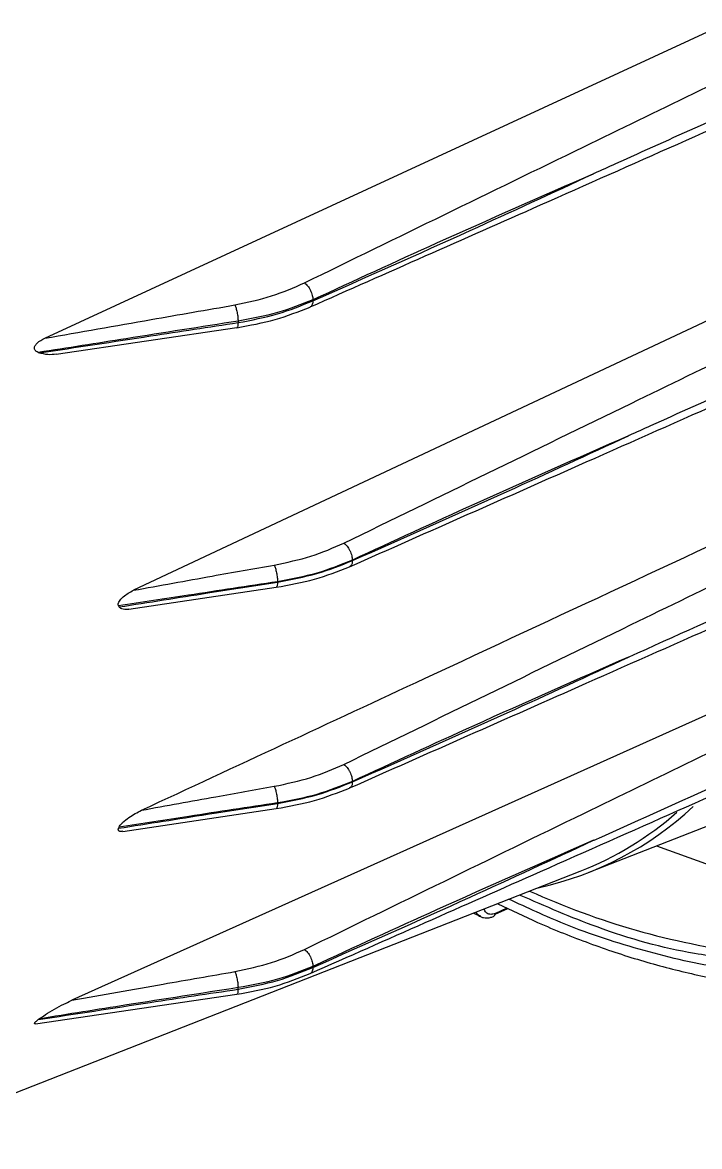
# Model space of a CAD drawing. Extents: x 17.3 to 113.1, y 4.8 to 84.5.
# Drawn here: x 21.415 to 23.029, y 5.501 to 8.181 of the extents above; entities that cross this region are included whole.
import ezdxf

# ---------------------------------------------------------------- set-up
doc = ezdxf.new("R2010")
doc.units = 0
doc.header["$MEASUREMENT"] = 0
doc.layers.add('OBJECT', color=7, linetype='CONTINUOUS')

msp = doc.modelspace()

# ---------------------------------------------------------------- linework, layer by layer
at = {"layer": 'OBJECT'}
for p, q in [((21.4683, 7.4278), (23.1552, 8.2083)), ((23.305, 7.591), (21.68, 6.8271)), ((22.1076, 7.5195), (22.1076, 7.5172)), ((21.4956, 7.3899), (21.9263, 7.4532)), ((21.9292, 7.4689), (21.9292, 7.4651)), ((22.2016, 6.8991), (22.2016, 6.898)), ((21.6685, 6.7818), (22.0201, 6.8343)), ((22.0231, 6.8476), (22.0231, 6.8467)), ((23.1946, 6.5965), (21.5332, 5.8497)), ((22.7657, 6.155), (23.6168, 6.4887)), ((22.2016, 6.3705), (22.2016, 6.3716)), ((21.6545, 6.2523), (22.0201, 6.3068)), ((22.0231, 6.3192), (22.0231, 6.3202)), ((21.0714, 5.5012), (22.7444, 6.1573)), ((22.5417, 6.0551), (22.5721, 6.0688)), ((22.5422, 6.057), (22.5701, 6.0698)), ((22.1076, 5.9282), (22.1076, 5.9306)), ((21.9292, 5.8762), (21.9292, 5.8799)), ((21.4461, 5.7937), (21.9263, 5.8642))]:
    msp.add_line(p, q, dxfattribs=at)
at = {"layer": 'OBJECT', "flags": 128}
msp.add_lwpolyline([(22.9262, 6.2179), (23.0517, 6.1724), (23.1908, 6.1331)], dxfattribs=at)
at = {"layer": 'OBJECT'}
for centre, radius, start, end in [((22.4765, 6.8884), 0.7884, 282.3075, 312.9747), ((22.4614, 6.8793), 0.7755, 291.4046, 311.4728), ((23.3806, 7.7801), 1.8334, 245.6295, 262.5299), ((22.5336, 6.0573), 0.00858, 298.2067, 358.0418)]:
    msp.add_arc(centre, radius, start, end, dxfattribs=at)
for centre, major_axis, start_param, end_param in [((18.6904, 6.1716), (3.3577, 0.6226), 0.533221, 0.534349), ((18.4269, 6.0271), (3.2718, 0.6067), 0.120597, 0.122548), ((18.4269, 6.0271), (3.2718, 0.6067), 6.012015, 6.013966), ((18.6904, 6.1716), (3.3577, 0.6226), 5.600214, 5.601342)]:
    msp.add_ellipse(centre, major_axis=major_axis, ratio=0.401488, start_param=start_param, end_param=end_param, dxfattribs=at)
for points, knots in [([(21.4711, 9.0987), (21.4646, 9.0835), (21.4455, 9.0383), (21.3757, 8.8715), (21.2629, 8.5904), (21.116, 8.1984), (21.0236, 7.9184), (20.9775, 7.7784)], [0, 0, 0, 0, 0.037504, 0.11146, 0.407416, 0.703808, 1, 1, 1, 1]), ([(22.0875, 7.56), (22.3092, 7.6681), (22.705, 7.8612), (23.1017, 8.0537), (23.2763, 8.1384)], [0, 0, 0, 0, 0.560008, 1, 1, 1, 1]), ([(23.3135, 8.0623), (23.313, 8.0621), (23.2186, 8.0195), (23.0569, 7.9466), (22.879, 7.8663), (22.7944, 7.8281), (22.7771, 7.8203), (22.7765, 7.8201)], [0, 0, 0, 0, 0.002464, 0.527441, 0.903158, 0.997088, 1, 1, 1, 1]), ([(22.101, 7.5026), (22.2839, 7.5836), (22.6853, 7.7613), (23.0863, 7.9393), (23.3045, 8.0362)], [0, 0, 0, 0, 0.455752, 1, 1, 1, 1]), ([(22.7765, 7.8201), (22.6517, 7.7653), (22.4287, 7.6675), (22.2057, 7.5647), (22.1076, 7.5195)], [0, 0, 0, 0, 0.560064, 1, 1, 1, 1]), ([(22.1076, 7.5172), (22.2325, 7.5726), (22.4554, 7.6714), (22.6784, 7.7747), (22.7765, 7.8201)], [0, 0, 0, 0, 0.559937, 1, 1, 1, 1]), ([(21.9216, 7.5072), (21.9515, 7.5136), (22.0112, 7.5263), (22.0621, 7.5488), (22.0875, 7.56)], [0, 0, 0, 0, 0.501105, 1, 1, 1, 1]), ([(22.0875, 7.56), (22.09, 7.5578), (22.0938, 7.5545), (22.0984, 7.5478), (22.1016, 7.5422), (22.1042, 7.5362), (22.1068, 7.5283), (22.1073, 7.523), (22.1076, 7.5195)], [0, 0, 0, 0, 0.239485, 0.368378, 0.5, 0.631622, 0.760513, 1, 1, 1, 1]), ([(22.1815, 6.9395), (22.4095, 7.0506), (22.8166, 7.249), (23.2246, 7.4468), (23.4042, 7.5338)], [0, 0, 0, 0, 0.560008, 1, 1, 1, 1]), ([(21.4683, 7.4278), (21.5528, 7.4427), (21.7038, 7.4695), (21.855, 7.4957), (21.9216, 7.5072)], [0, 0, 0, 0, 0.560013, 1, 1, 1, 1]), ([(21.9216, 7.5072), (21.9225, 7.5049), (21.9239, 7.5014), (21.9256, 7.4949), (21.9268, 7.4895), (21.9278, 7.4839), (21.9288, 7.4767), (21.929, 7.472), (21.9292, 7.4689)], [0, 0, 0, 0, 0.239573, 0.368432, 0.5, 0.63156, 0.76042, 1, 1, 1, 1]), ([(22.1076, 7.5195), (22.0801, 7.5085), (22.0251, 7.4864), (21.9612, 7.4747), (21.9292, 7.4689)], [0, 0, 0, 0, 0.499961, 1, 1, 1, 1]), ([(21.9292, 7.4651), (21.9612, 7.4712), (22.0251, 7.4835), (22.0801, 7.506), (22.1076, 7.5172)], [0, 0, 0, 0, 0.500039, 1, 1, 1, 1]), ([(22.1076, 7.5172), (22.1073, 7.5141), (22.1068, 7.5093), (22.1042, 7.5051), (22.1024, 7.5031), (22.1012, 7.5027), (22.101, 7.5027)], [0, 0, 0, 0, 0.457536, 0.703791, 0.955244, 1, 1, 1, 1]), ([(21.9258, 7.453), (21.9571, 7.4587), (22.0197, 7.4701), (22.0736, 7.4916), (22.1006, 7.5024)], [0, 0, 0, 0, 0.499768, 1, 1, 1, 1]), ([(21.9292, 7.4689), (21.8403, 7.4549), (21.6815, 7.4298), (21.5227, 7.4049), (21.4528, 7.3939)], [0, 0, 0, 0, 0.559998, 1, 1, 1, 1]), ([(21.455, 7.393), (21.5435, 7.4064), (21.7016, 7.4304), (21.8596, 7.4545), (21.9292, 7.4651)], [0, 0, 0, 0, 0.559997, 1, 1, 1, 1]), ([(21.9292, 7.4651), (21.929, 7.4625), (21.9288, 7.4584), (21.9278, 7.455), (21.927, 7.4535), (21.9264, 7.4534), (21.9262, 7.4533)], [0, 0, 0, 0, 0.428103, 0.658373, 0.893458, 1, 1, 1, 1]), ([(23.4413, 7.4577), (23.4409, 7.4575), (23.3317, 7.4082), (23.1552, 7.3287), (22.9624, 7.2417), (22.8779, 7.2036), (22.8605, 7.1957), (22.86, 7.1955)], [0, 0, 0, 0, 0.002275, 0.563506, 0.91051, 0.997261, 1, 1, 1, 1]), ([(21.4528, 7.3939), (21.4512, 7.3947), (21.4485, 7.3961), (21.4456, 7.3989), (21.4441, 7.4017), (21.4437, 7.4045), (21.4442, 7.4077), (21.4462, 7.412), (21.4537, 7.4203), (21.462, 7.4246), (21.4683, 7.4278)], [0, 0, 0, 0, 0.113364, 0.188717, 0.241998, 0.295663, 0.342489, 0.417958, 0.560438, 1, 1, 1, 1]), ([(22.195, 6.8833), (22.383, 6.9666), (22.7957, 7.1491), (23.208, 7.3321), (23.4323, 7.4316)], [0, 0, 0, 0, 0.455736, 1, 1, 1, 1]), ([(21.4956, 7.3897), (21.489, 7.3891), (21.4753, 7.3877), (21.4619, 7.3912), (21.455, 7.393)], [0, 0, 0, 0, 0.4813749, 1, 1, 1, 1]), ([(22.86, 7.1955), (22.7371, 7.1414), (22.5176, 7.0449), (22.2981, 6.9436), (22.2016, 6.8991)], [0, 0, 0, 0, 0.560058, 1, 1, 1, 1]), ([(22.2016, 6.898), (22.3245, 6.9523), (22.5439, 7.0495), (22.7634, 7.1509), (22.86, 7.1955)], [0, 0, 0, 0, 0.5599417, 1, 1, 1, 1]), ([(21.6991, 6.3029), (21.9243, 6.4077), (22.4638, 6.6588), (23.0029, 6.9102), (23.317, 7.0566)], [0, 0, 0, 0, 0.4174352, 1, 1, 1, 1]), ([(22.1815, 6.4121), (22.4095, 6.5232), (22.8166, 6.7216), (23.2246, 6.9193), (23.4042, 7.0063)], [0, 0, 0, 0, 0.560008, 1, 1, 1, 1]), ([(22.0153, 6.8873), (22.0452, 6.8936), (22.1049, 6.9061), (22.156, 6.9284), (22.1815, 6.9395)], [0, 0, 0, 0, 0.5007266, 1, 1, 1, 1]), ([(22.1815, 6.9395), (22.1839, 6.9374), (22.1878, 6.934), (22.1924, 6.9274), (22.1956, 6.9217), (22.1982, 6.9157), (22.2008, 6.9078), (22.2012, 6.9025), (22.2016, 6.8991)], [0, 0, 0, 0, 0.2394857, 0.3683804, 0.4999968, 0.631618, 0.7605141, 1, 1, 1, 1]), ([(22.86, 6.668), (22.8605, 6.6682), (22.9698, 6.7175), (23.1463, 6.7972), (23.3391, 6.8841), (23.4236, 6.9222), (23.4409, 6.93), (23.4413, 6.9302)], [0, 0, 0, 0, 0.002739, 0.563971, 0.910975, 0.997725, 1, 1, 1, 1]), ([(21.68, 6.8271), (21.7425, 6.8385), (21.8541, 6.8589), (21.966, 6.8786), (22.0153, 6.8873)], [0, 0, 0, 0, 0.560034, 1, 1, 1, 1]), ([(22.0153, 6.8873), (22.0162, 6.8849), (22.0177, 6.8813), (22.0195, 6.8746), (22.0207, 6.869), (22.0217, 6.8631), (22.0228, 6.8557), (22.023, 6.8508), (22.0231, 6.8476)], [0, 0, 0, 0, 0.239579, 0.368437, 0.5, 0.631566, 0.760425, 1, 1, 1, 1]), ([(22.2016, 6.8991), (22.1741, 6.8879), (22.1191, 6.8655), (22.0551, 6.8536), (22.0231, 6.8476)], [0, 0, 0, 0, 0.499957, 1, 1, 1, 1]), ([(22.0231, 6.8467), (22.0551, 6.8527), (22.1191, 6.8646), (22.1741, 6.8869), (22.2016, 6.898)], [0, 0, 0, 0, 0.500043, 1, 1, 1, 1]), ([(22.2016, 6.898), (22.2013, 6.8948), (22.2008, 6.89), (22.1982, 6.8858), (22.1964, 6.8839), (22.1951, 6.8835), (22.1949, 6.8834)], [0, 0, 0, 0, 0.4575346, 0.7037789, 0.9552395, 1, 1, 1, 1]), ([(22.195, 6.3559), (22.383, 6.4391), (22.7957, 6.6217), (23.208, 6.8046), (23.4323, 6.9041)], [0, 0, 0, 0, 0.455742, 1, 1, 1, 1]), ([(22.0197, 6.8342), (22.051, 6.8398), (22.1135, 6.851), (22.1675, 6.8724), (22.1946, 6.8832)], [0, 0, 0, 0, 0.499545, 1, 1, 1, 1]), ([(22.0231, 6.8476), (21.9524, 6.8369), (21.8262, 6.8177), (21.6999, 6.7984), (21.6444, 6.7899)], [0, 0, 0, 0, 0.560003, 1, 1, 1, 1]), ([(21.6456, 6.7875), (21.7161, 6.7986), (21.8419, 6.8184), (21.9678, 6.8381), (22.0231, 6.8467)], [0, 0, 0, 0, 0.560005, 1, 1, 1, 1]), ([(22.0231, 6.8467), (22.023, 6.8439), (22.0228, 6.8397), (22.0217, 6.8362), (22.0209, 6.8347), (22.0203, 6.8345), (22.0201, 6.8344)], [0, 0, 0, 0, 0.428171, 0.658463, 0.893592, 1, 1, 1, 1]), ([(21.6444, 6.7899), (21.6441, 6.7907), (21.6434, 6.7922), (21.6436, 6.7954), (21.6449, 6.7993), (21.6487, 6.8053), (21.6601, 6.8166), (21.6715, 6.8227), (21.68, 6.8271)], [0, 0, 0, 0, 0.052382, 0.104943, 0.166385, 0.263155, 0.457421, 1, 1, 1, 1]), ([(21.6685, 6.7818), (21.6678, 6.7817), (21.6619, 6.7806), (21.6547, 6.7813), (21.6479, 6.7843), (21.6463, 6.7866), (21.6456, 6.7875)], [0, 0, 0, 0, 0.080246, 0.672517, 0.866455, 1, 1, 1, 1]), ([(22.86, 6.668), (22.7371, 6.6139), (22.5176, 6.5174), (22.2981, 6.4161), (22.2016, 6.3716)], [0, 0, 0, 0, 0.560058, 1, 1, 1, 1]), ([(22.2016, 6.3705), (22.3245, 6.4249), (22.5439, 6.522), (22.7634, 6.6234), (22.86, 6.668)], [0, 0, 0, 0, 0.5599417, 1, 1, 1, 1]), ([(22.0875, 5.971), (22.3092, 6.0792), (22.705, 6.2722), (23.1017, 6.4647), (23.2763, 6.5494)], [0, 0, 0, 0, 0.560008, 1, 1, 1, 1]), ([(22.7765, 6.2311), (22.7771, 6.2313), (22.8715, 6.274), (23.0332, 6.3469), (23.2113, 6.4272), (23.2958, 6.4653), (23.313, 6.4731), (23.3135, 6.4733)], [0, 0, 0, 0, 0.002912, 0.527889, 0.903607, 0.997536, 1, 1, 1, 1]), ([(22.101, 5.9136), (22.2839, 5.9946), (22.6853, 6.1723), (23.0863, 6.3503), (23.3045, 6.4472)], [0, 0, 0, 0, 0.4557568, 1, 1, 1, 1]), ([(22.0153, 6.3598), (22.0452, 6.3661), (22.1049, 6.3786), (22.156, 6.4009), (22.1815, 6.4121)], [0, 0, 0, 0, 0.5007266, 1, 1, 1, 1]), ([(22.1815, 6.4121), (22.1839, 6.4099), (22.1878, 6.4065), (22.1924, 6.3999), (22.1956, 6.3942), (22.1982, 6.3882), (22.2008, 6.3804), (22.2012, 6.3751), (22.2016, 6.3716)], [0, 0, 0, 0, 0.239486, 0.368381, 0.500001, 0.631618, 0.760514, 1, 1, 1, 1]), ([(21.6991, 6.3029), (21.7581, 6.3137), (21.8633, 6.333), (21.9688, 6.3516), (22.0153, 6.3598)], [0, 0, 0, 0, 0.560038, 1, 1, 1, 1]), ([(22.0153, 6.3598), (22.0162, 6.3574), (22.0177, 6.3538), (22.0195, 6.3471), (22.0207, 6.3415), (22.0217, 6.3357), (22.0228, 6.3282), (22.023, 6.3233), (22.0231, 6.3202)], [0, 0, 0, 0, 0.239578, 0.368434, 0.499997, 0.631562, 0.76042, 1, 1, 1, 1]), ([(22.0197, 6.3067), (22.051, 6.3123), (22.1135, 6.3236), (22.1675, 6.345), (22.1946, 6.3557)], [0, 0, 0, 0, 0.499545, 1, 1, 1, 1]), ([(22.2016, 6.3716), (22.1741, 6.3604), (22.1191, 6.338), (22.0551, 6.3261), (22.0231, 6.3202)], [0, 0, 0, 0, 0.499957, 1, 1, 1, 1]), ([(22.0231, 6.3192), (22.0551, 6.3252), (22.1191, 6.3371), (22.1741, 6.3594), (22.2016, 6.3705)], [0, 0, 0, 0, 0.500043, 1, 1, 1, 1]), ([(22.2016, 6.3705), (22.2013, 6.3674), (22.2008, 6.3625), (22.1982, 6.3583), (22.1964, 6.3564), (22.1951, 6.356), (22.1949, 6.3559)], [0, 0, 0, 0, 0.457534, 0.703788, 0.95524, 1, 1, 1, 1]), ([(21.6444, 6.2598), (21.7151, 6.271), (21.8413, 6.2911), (21.9676, 6.3106), (22.0231, 6.3192)], [0, 0, 0, 0, 0.560014, 1, 1, 1, 1]), ([(22.0231, 6.3202), (21.9527, 6.3096), (21.8268, 6.2906), (21.701, 6.2712), (21.6456, 6.2626)], [0, 0, 0, 0, 0.5600153, 1, 1, 1, 1]), ([(21.6456, 6.2626), (21.6464, 6.264), (21.6486, 6.2679), (21.6566, 6.2761), (21.6736, 6.2896), (21.689, 6.2976), (21.6991, 6.3029)], [0, 0, 0, 0, 0.0729686, 0.1943384, 0.4686987, 1, 1, 1, 1]), ([(22.0231, 6.3192), (22.023, 6.3165), (22.0228, 6.3122), (22.0217, 6.3088), (22.0209, 6.3072), (22.0203, 6.307), (22.0201, 6.307)], [0, 0, 0, 0, 0.428168, 0.658458, 0.893585, 1, 1, 1, 1]), ([(21.6545, 6.2528), (21.6526, 6.2524), (21.6495, 6.2517), (21.6462, 6.2525), (21.6442, 6.2538), (21.6434, 6.2558), (21.6436, 6.2578), (21.6442, 6.2593), (21.6444, 6.2598)], [0, 0, 0, 0, 0.294941, 0.481428, 0.66914, 0.79386, 0.919276, 1, 1, 1, 1]), ([(22.7765, 6.2311), (22.6517, 6.1763), (22.4287, 6.0785), (22.2057, 5.9758), (22.1076, 5.9306)], [0, 0, 0, 0, 0.560064, 1, 1, 1, 1]), ([(22.1076, 5.9282), (22.2325, 5.9836), (22.4554, 6.0824), (22.6784, 6.1857), (22.7765, 6.2311)], [0, 0, 0, 0, 0.559937, 1, 1, 1, 1]), ([(23.1584, 5.9205), (23.1343, 5.9223), (23.0497, 5.9288), (22.8983, 5.9657), (22.7273, 6.0198), (22.6186, 6.0702), (22.5746, 6.0907)], [0, 0, 0, 0, 0.130534, 0.457841, 0.780324, 1, 1, 1, 1]), ([(23.1489, 5.9451), (23.1052, 5.9495), (22.9874, 5.9615), (22.8031, 6.0123), (22.6619, 6.0738), (22.6002, 6.1007)], [0, 0, 0, 0, 0.249246, 0.672121, 1, 1, 1, 1]), ([(22.491, 6.0579), (22.4955, 6.0553), (22.5007, 6.0523), (22.506, 6.0498), (22.5068, 6.0494)], [0, 0, 0, 0, 0.841823, 1, 1, 1, 1]), ([(22.5073, 6.05), (22.5062, 6.0502), (22.5016, 6.0514), (22.4984, 6.0558), (22.497, 6.06), (22.4969, 6.0602)], [0, 0, 0, 0, 0.218629, 0.969189, 1, 1, 1, 1]), ([(22.5422, 6.057), (22.5384, 6.0558), (22.5308, 6.0534), (22.522, 6.0568), (22.5169, 6.062), (22.5163, 6.0669), (22.5162, 6.0678)], [0, 0, 0, 0, 0.311221, 0.621441, 0.93206, 1, 1, 1, 1]), ([(22.5485, 6.0799), (22.5801, 6.0647), (22.6529, 6.0295), (22.7663, 5.9846), (22.8887, 5.9434), (23.0099, 5.9122), (23.1045, 5.893), (23.1577, 5.8876), (23.1717, 5.8861)], [0, 0, 0, 0, 0.148659, 0.342982, 0.537857, 0.733322, 0.929452, 1, 1, 1, 1]), ([(22.5068, 6.0493), (22.5091, 6.0484), (22.5137, 6.0464), (22.5215, 6.0458), (22.5296, 6.0467), (22.535, 6.0487), (22.5377, 6.0497)], [0, 0, 0, 0, 0.253842, 0.505903, 0.754953, 1, 1, 1, 1]), ([(21.9216, 5.9182), (21.9515, 5.9246), (22.0112, 5.9373), (22.0621, 5.9598), (22.0875, 5.971)], [0, 0, 0, 0, 0.501105, 1, 1, 1, 1]), ([(22.0875, 5.971), (22.09, 5.9688), (22.0938, 5.9655), (22.0984, 5.9589), (22.1016, 5.9532), (22.1042, 5.9472), (22.1068, 5.9393), (22.1073, 5.934), (22.1076, 5.9306)], [0, 0, 0, 0, 0.239486, 0.368379, 0.5, 0.631622, 0.760508, 1, 1, 1, 1]), ([(22.1076, 5.9306), (22.0801, 5.9195), (22.0251, 5.8974), (21.9612, 5.8858), (21.9292, 5.8799)], [0, 0, 0, 0, 0.499961, 1, 1, 1, 1]), ([(21.9292, 5.8762), (21.9612, 5.8823), (22.0251, 5.8945), (22.0801, 5.917), (22.1076, 5.9282)], [0, 0, 0, 0, 0.500039, 1, 1, 1, 1]), ([(22.1076, 5.9282), (22.1073, 5.9251), (22.1068, 5.9203), (22.1042, 5.9161), (22.1024, 5.9141), (22.1012, 5.9137), (22.101, 5.9137)], [0, 0, 0, 0, 0.457526, 0.703782, 0.955244, 1, 1, 1, 1]), ([(21.5332, 5.8497), (21.6056, 5.8626), (21.7349, 5.8858), (21.8646, 5.9083), (21.9216, 5.9182)], [0, 0, 0, 0, 0.560018, 1, 1, 1, 1]), ([(21.9216, 5.9182), (21.9225, 5.9159), (21.9239, 5.9124), (21.9256, 5.906), (21.9268, 5.9005), (21.9278, 5.8949), (21.9288, 5.8877), (21.929, 5.883), (21.9292, 5.8799)], [0, 0, 0, 0, 0.239572, 0.368432, 0.499999, 0.63156, 0.760426, 1, 1, 1, 1]), ([(21.9258, 5.864), (21.9571, 5.8697), (22.0197, 5.8811), (22.0736, 5.9026), (22.1006, 5.9134)], [0, 0, 0, 0, 0.499768, 1, 1, 1, 1]), ([(21.4528, 5.8037), (21.5417, 5.8174), (21.7005, 5.8419), (21.8593, 5.8657), (21.9292, 5.8762)], [0, 0, 0, 0, 0.560009, 1, 1, 1, 1]), ([(21.9292, 5.8799), (21.8407, 5.8662), (21.6826, 5.8418), (21.5245, 5.8165), (21.455, 5.8054)], [0, 0, 0, 0, 0.560013, 1, 1, 1, 1]), ([(21.9292, 5.8762), (21.929, 5.8735), (21.9288, 5.8694), (21.9278, 5.866), (21.927, 5.8645), (21.9264, 5.8644), (21.9262, 5.8643)], [0, 0, 0, 0, 0.428107, 0.658372, 0.893452, 1, 1, 1, 1]), ([(21.455, 5.8054), (21.4617, 5.81), (21.4829, 5.8244), (21.5098, 5.8388), (21.5286, 5.8476), (21.5332, 5.8497)], [0, 0, 0, 0, 0.259599, 0.819529, 1, 1, 1, 1]), ([(21.4461, 5.7937), (21.4461, 5.7937), (21.4454, 5.7935), (21.4445, 5.7938), (21.4437, 5.7943), (21.444, 5.7955), (21.4451, 5.7971), (21.4479, 5.8), (21.4508, 5.8022), (21.4528, 5.8037)], [0, 0, 0, 0, 0.00281, 0.149675, 0.297858, 0.407128, 0.516269, 0.679102, 1, 1, 1, 1])]:
    msp.add_open_spline(points, degree=3, knots=knots, dxfattribs=at)

doc.saveas('drawing.dxf')
